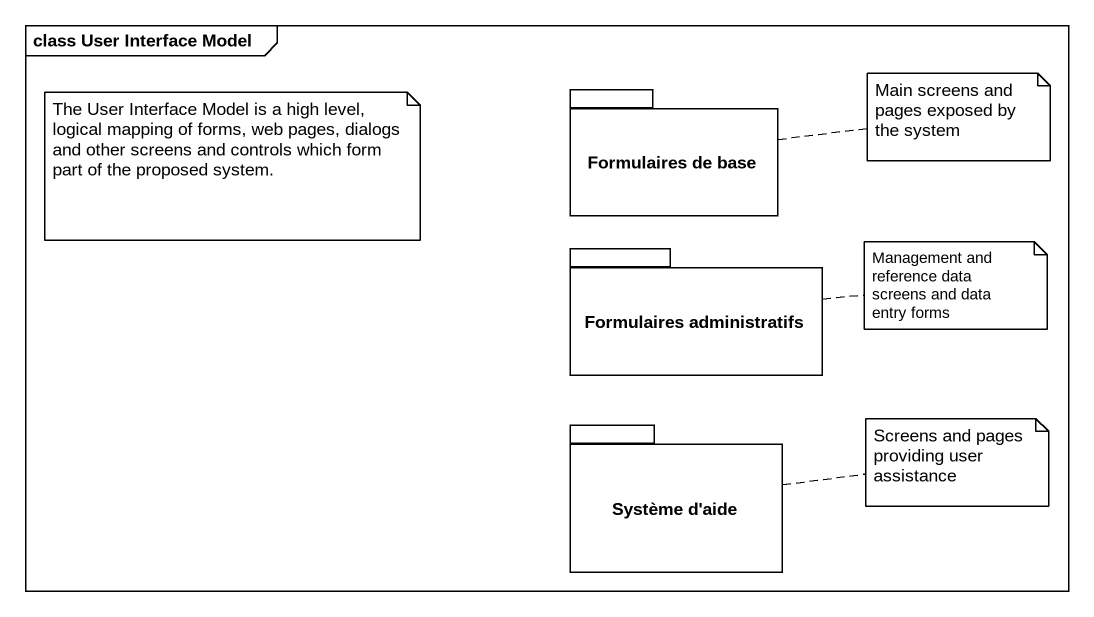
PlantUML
@startuml
mainframe class User Interface Model
package "Formulaires de base" as Formulaires_de_base {
}
package "Formulaires administratifs" as Formulaires_administratifs {
}
package "Système d'aide" as Système_d_aide {
}
note as N1
  The User Interface Model is a high level, logical mapping of forms, web pages, dialogs and other screens and controls which form part of the proposed system.
end note
note right of Formulaires_de_base : Main screens and pages exposed by the system
note right of Formulaires_administratifs : Management and reference data screens and data entry forms
note right of Système_d_aide : Screens and pages providing user assistance
@enduml
